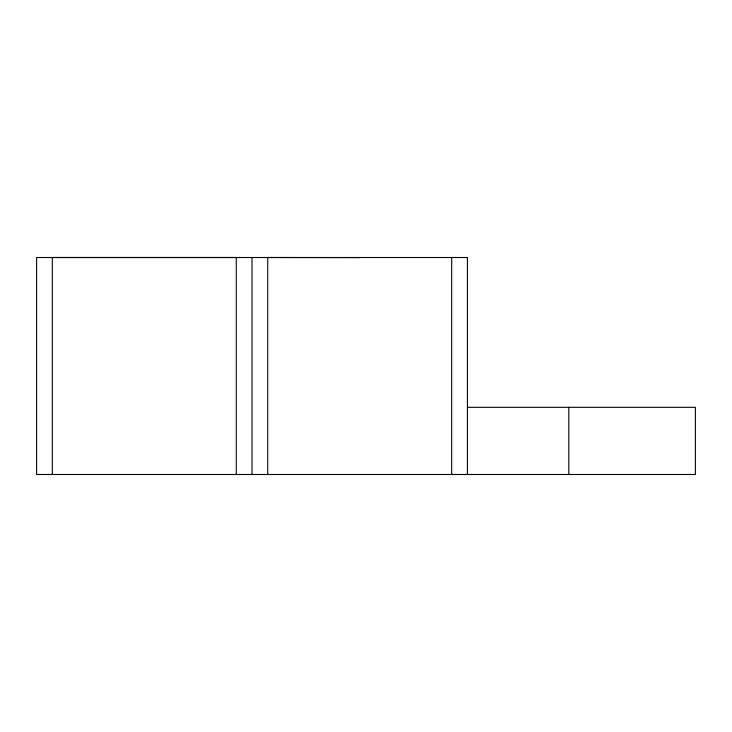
<?xml version="1.0" encoding="UTF-8"?>
<svg xmlns="http://www.w3.org/2000/svg" width="732" height="732" viewBox="0 0 732 732"><rect width="100%" height="100%" fill="white"/><g stroke="black" fill="none" stroke-linecap="round" stroke-linejoin="round"><path stroke-width="1.1" d="M467.419 407.312L695.4 407.312L695.4 474.492L36.6 474.492L36.6 257.508L467.419 257.508L467.419 474.492M359.714 257.582L267.729 257.508L267.729 474.492M568.81 407.312L568.81 474.492M451.69 257.508L451.69 474.492M252.009 257.508L252.009 474.492M236.28 474.492L236.28 257.508L52.32 257.508L52.32 474.492"/></g></svg>
